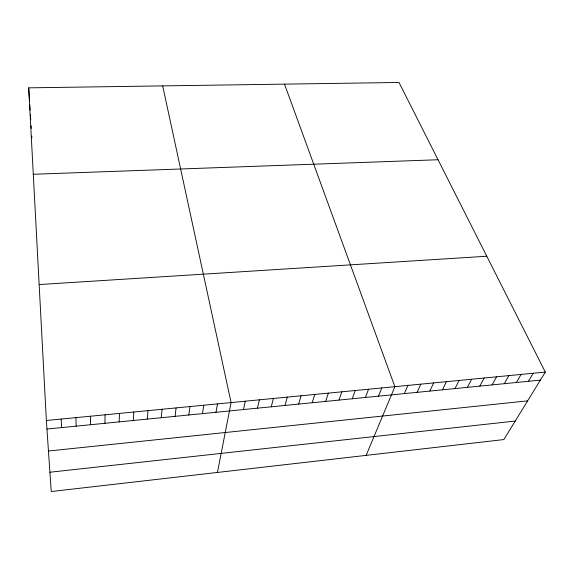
<?xml version="1.0" encoding="UTF-8"?>
<svg xmlns="http://www.w3.org/2000/svg" width="574" height="574" viewBox="0 0 574 574"><rect width="100%" height="100%" fill="white"/><g stroke="black" fill="none" stroke-linecap="round" stroke-linejoin="round"><path stroke-width="0.86" d="M104.92 423.303L105.064 414.801M119.148 421.89L119.471 413.402M133.283 420.491L133.771 412.017M147.31 419.099L147.977 410.64M161.244 417.714L162.076 409.269M175.077 416.344L176.075 407.913M188.81 414.98L189.972 406.564M202.45 413.624L203.777 405.222M215.996 412.283L217.474 403.895M217.438 472.452L231.085 402.575L162.686 85.899M243.491 409.556L245.285 401.19M257.432 408.171L259.383 399.827M271.265 406.801L273.382 398.464M285.005 405.438L287.273 397.115M298.645 404.089L301.07 395.78M312.184 402.74L314.76 394.453M325.63 401.413L328.357 393.133M338.983 400.085L341.853 391.82M352.242 398.772L355.249 390.521M365.401 397.466L368.551 389.229M378.467 396.168L381.76 387.945M366.155 455.376L394.876 386.675L284.517 84.127M404.333 393.606L407.899 385.412M417.133 392.336L420.828 384.157M429.84 391.073L433.671 382.908M442.461 389.818L446.421 381.674M454.995 388.576L459.085 380.44M467.437 387.342L471.656 379.22M479.799 386.115L484.14 378.008M492.083 384.896L496.546 376.809M504.273 383.69L508.858 375.611M516.385 382.485L521.092 374.427M528.417 381.294L533.239 373.244M545.3 372.074L503.843 439.569L51.222 491.531L46.365 420.498L28.7 87.844L399.002 82.469L545.3 372.074L46.365 420.498M49.902 472.23L515.215 421.051M48.453 451.028L527.614 400.867M46.946 429.051L540.364 380.11M39.147 284.553L486.788 256.241M33.292 174.274L438.041 159.744M28.7 87.844L29.554 101.361M29.783 104.92L30.113 110.165M30.393 114.513L30.716 119.679M31.104 125.785L31.269 128.404M31.764 136.138L31.871 137.832M61.203 419.063L61.597 427.601M75.926 417.628L76.141 426.159M90.549 416.215L90.584 424.724"/></g></svg>
